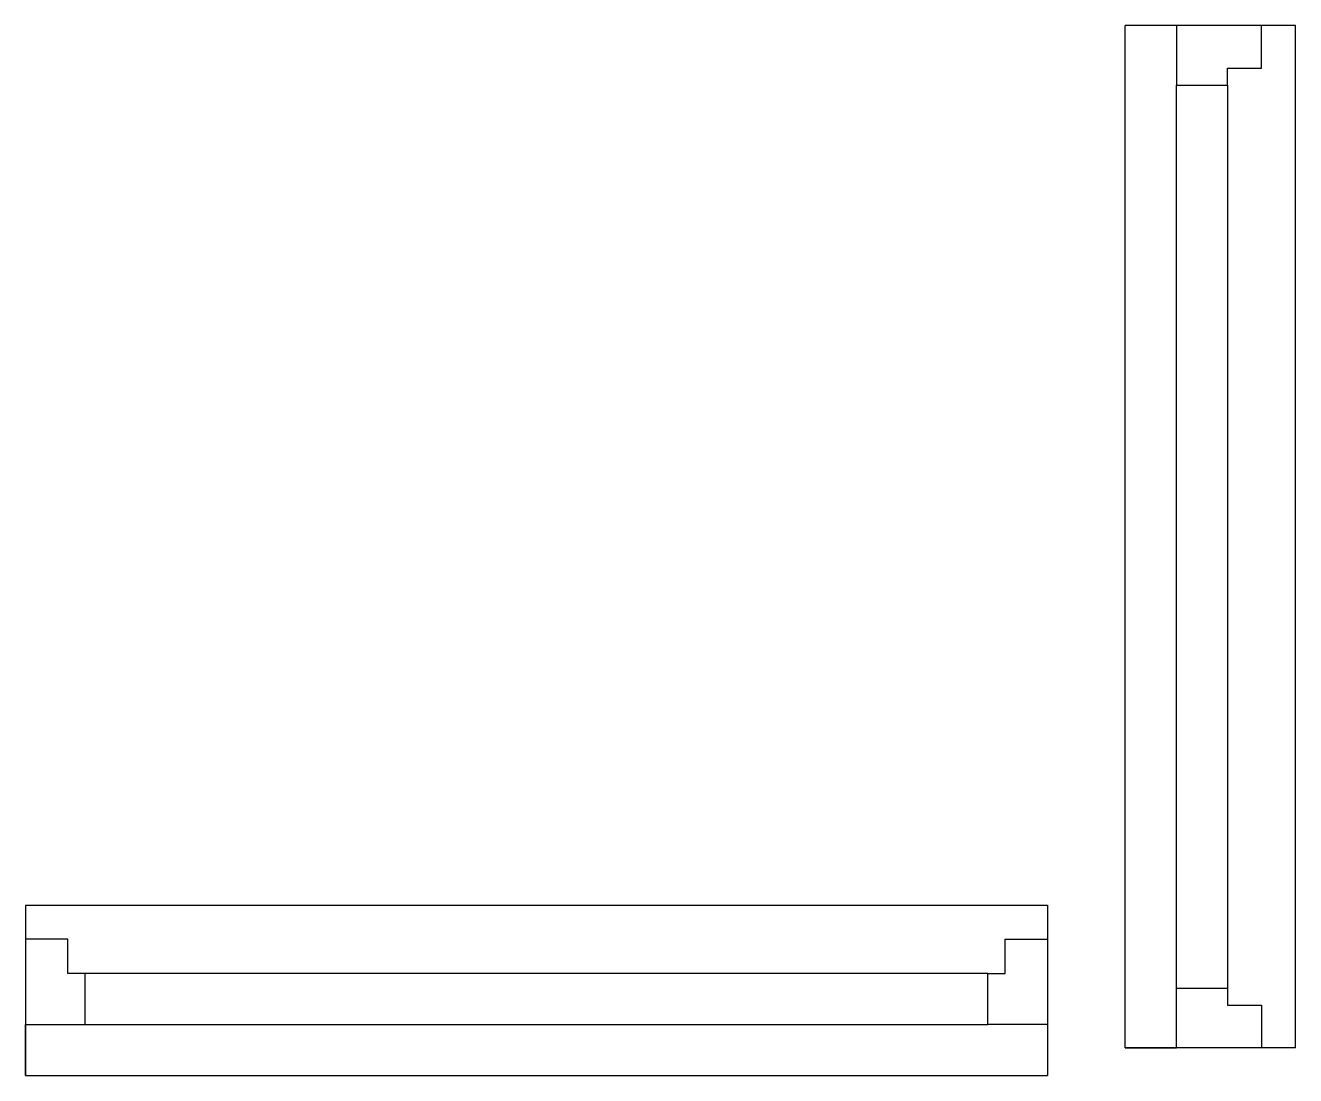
# Model space of a CAD drawing. Header units: inches. Extents: x 8.4 to 83, y 14.3 to 75.9.
import ezdxf

# ---------------------------------------------------------------- set-up
doc = ezdxf.new("R2010")
doc.units = ezdxf.units.IN
doc.header["$MEASUREMENT"] = 0

msp = doc.modelspace()

# ---------------------------------------------------------------- linework, layer by layer
for p, q in [((72.964, 15.943), (72.964, 75.943)), ((82.964, 75.943), (72.964, 75.943)), ((72.964, 15.943), (72.964, 75.943)), ((82.964, 75.943), (72.964, 75.943)), ((72.964, 15.943), (72.964, 75.943)), ((82.964, 75.943), (72.964, 75.943)), ((75.964, 75.943), (75.964, 72.443)), ((75.964, 75.943), (75.964, 72.443)), ((75.964, 75.943), (75.964, 72.443)), ((80.964, 73.443), (80.964, 75.943)), ((80.964, 73.443), (80.964, 75.943)), ((80.964, 73.443), (80.964, 75.943)), ((82.964, 15.943), (82.964, 75.943)), ((82.964, 15.943), (82.964, 75.943)), ((82.964, 15.943), (82.964, 75.943)), ((78.964, 72.443), (78.964, 73.443)), ((78.964, 73.443), (80.964, 73.443)), ((78.964, 72.443), (78.964, 73.443)), ((78.964, 73.443), (80.964, 73.443)), ((78.964, 72.443), (78.964, 73.443)), ((78.964, 73.443), (80.964, 73.443)), ((75.964, 72.443), (78.964, 72.443)), ((75.964, 19.443), (75.964, 72.443)), ((75.964, 72.443), (78.964, 72.443)), ((75.964, 19.443), (75.964, 72.443)), ((75.964, 72.443), (78.964, 72.443)), ((75.964, 19.443), (75.964, 72.443)), ((78.964, 72.443), (78.964, 19.443)), ((78.964, 72.443), (78.964, 19.443)), ((78.964, 72.443), (78.964, 19.443)), ((8.407, 24.315), (68.407, 24.315)), ((8.407, 24.315), (8.407, 14.315)), ((8.407, 24.315), (68.407, 24.315)), ((8.407, 24.315), (8.407, 14.315)), ((8.407, 24.315), (68.407, 24.315)), ((8.407, 24.315), (8.407, 14.315)), ((68.407, 24.315), (68.407, 14.315)), ((68.407, 24.315), (68.407, 14.315)), ((68.407, 24.315), (68.407, 14.315)), ((10.907, 22.315), (8.407, 22.315)), ((10.907, 22.315), (8.407, 22.315)), ((10.907, 22.315), (8.407, 22.315)), ((10.907, 20.315), (10.907, 22.315)), ((10.907, 20.315), (10.907, 22.315)), ((10.907, 20.315), (10.907, 22.315)), ((65.907, 20.315), (65.907, 22.315)), ((65.907, 22.315), (68.407, 22.315)), ((65.907, 20.315), (65.907, 22.315)), ((65.907, 22.315), (68.407, 22.315)), ((65.907, 20.315), (65.907, 22.315)), ((65.907, 22.315), (68.407, 22.315)), ((11.907, 20.315), (10.907, 20.315)), ((11.907, 20.315), (10.907, 20.315)), ((11.907, 20.315), (10.907, 20.315)), ((11.907, 17.315), (11.907, 20.315)), ((64.907, 20.315), (11.907, 20.315)), ((11.907, 17.315), (11.907, 20.315)), ((64.907, 20.315), (11.907, 20.315)), ((11.907, 17.315), (11.907, 20.315)), ((64.907, 20.315), (11.907, 20.315)), ((64.907, 17.315), (64.907, 20.315)), ((64.907, 20.315), (65.907, 20.315)), ((64.907, 17.315), (64.907, 20.315)), ((64.907, 20.315), (65.907, 20.315)), ((64.907, 17.315), (64.907, 20.315)), ((64.907, 20.315), (65.907, 20.315)), ((75.964, 15.943), (75.964, 19.443)), ((75.964, 19.443), (78.964, 19.443)), ((75.964, 15.943), (75.964, 19.443)), ((75.964, 19.443), (78.964, 19.443)), ((75.964, 15.943), (75.964, 19.443)), ((75.964, 19.443), (78.964, 19.443)), ((78.964, 19.443), (78.964, 18.443)), ((78.964, 19.443), (78.964, 18.443)), ((78.964, 19.443), (78.964, 18.443)), ((78.964, 18.443), (80.964, 18.443)), ((78.964, 18.443), (80.964, 18.443)), ((78.964, 18.443), (80.964, 18.443)), ((80.964, 18.443), (80.964, 15.943)), ((80.964, 18.443), (80.964, 15.943)), ((80.964, 18.443), (80.964, 15.943)), ((8.407, 14.315), (8.407, 17.315)), ((8.407, 17.315), (11.907, 17.315)), ((8.407, 14.315), (8.407, 17.315)), ((8.407, 17.315), (11.907, 17.315)), ((8.407, 14.315), (8.407, 17.315)), ((8.407, 17.315), (11.907, 17.315)), ((11.907, 17.315), (64.907, 17.315)), ((11.907, 17.315), (64.907, 17.315)), ((11.907, 17.315), (64.907, 17.315)), ((68.407, 17.315), (64.907, 17.315)), ((68.407, 17.315), (64.907, 17.315)), ((68.407, 17.315), (64.907, 17.315)), ((82.964, 15.943), (72.964, 15.943)), ((72.964, 15.943), (75.964, 15.943)), ((82.964, 15.943), (72.964, 15.943)), ((72.964, 15.943), (75.964, 15.943)), ((82.964, 15.943), (72.964, 15.943)), ((72.964, 15.943), (75.964, 15.943)), ((8.407, 14.315), (68.407, 14.315)), ((8.407, 14.315), (68.407, 14.315)), ((8.407, 14.315), (68.407, 14.315))]:
    msp.add_line(p, q)

doc.saveas('drawing.dxf')
